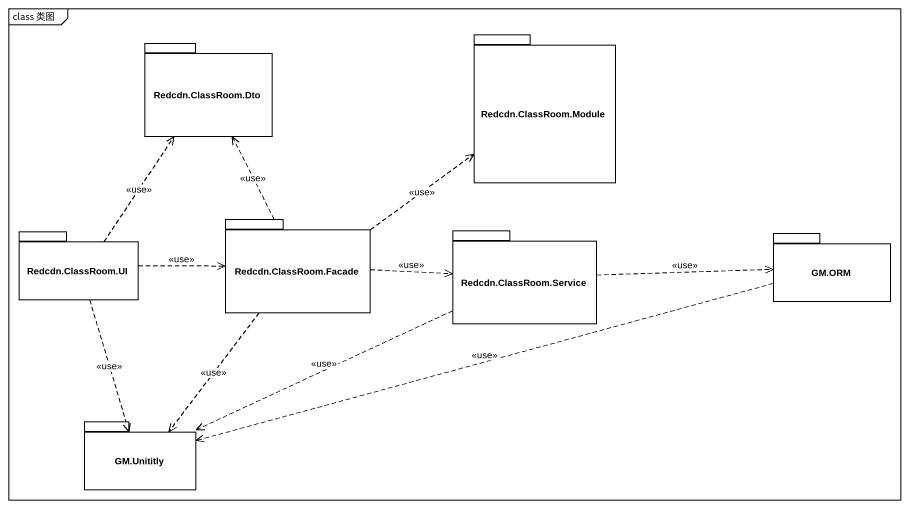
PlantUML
@startuml
mainframe class 类图
package "Redcdn.ClassRoom.Dto" as Redcdn_ClassRoom_Dto {
}
package "Redcdn.ClassRoom.Module" as Redcdn_ClassRoom_Module {
}
package "Redcdn.ClassRoom.Facade" as Redcdn_ClassRoom_Facade {
}
package "Redcdn.ClassRoom.UI" as Redcdn_ClassRoom_UI {
}
package "Redcdn.ClassRoom.Service" as Redcdn_ClassRoom_Service {
}
package "GM.ORM" as GM_ORM {
}
package "GM.Unititly" as GM_Unititly {
}
Redcdn_ClassRoom_Facade .up.> Redcdn_ClassRoom_Dto : <<use>>
Redcdn_ClassRoom_Facade .up.> Redcdn_ClassRoom_Module : <<use>>
Redcdn_ClassRoom_Facade .right.> Redcdn_ClassRoom_Service : <<use>>
Redcdn_ClassRoom_Facade ..> GM_Unititly : <<use>>
Redcdn_ClassRoom_UI .up.> Redcdn_ClassRoom_Dto : <<use>>
Redcdn_ClassRoom_UI .right.> Redcdn_ClassRoom_Facade : <<use>>
Redcdn_ClassRoom_UI ..> GM_Unititly : <<use>>
Redcdn_ClassRoom_Service .right.> GM_ORM : <<use>>
Redcdn_ClassRoom_Service .left.> GM_Unititly : <<use>>
GM_ORM .left.> GM_Unititly : <<use>>
@enduml
